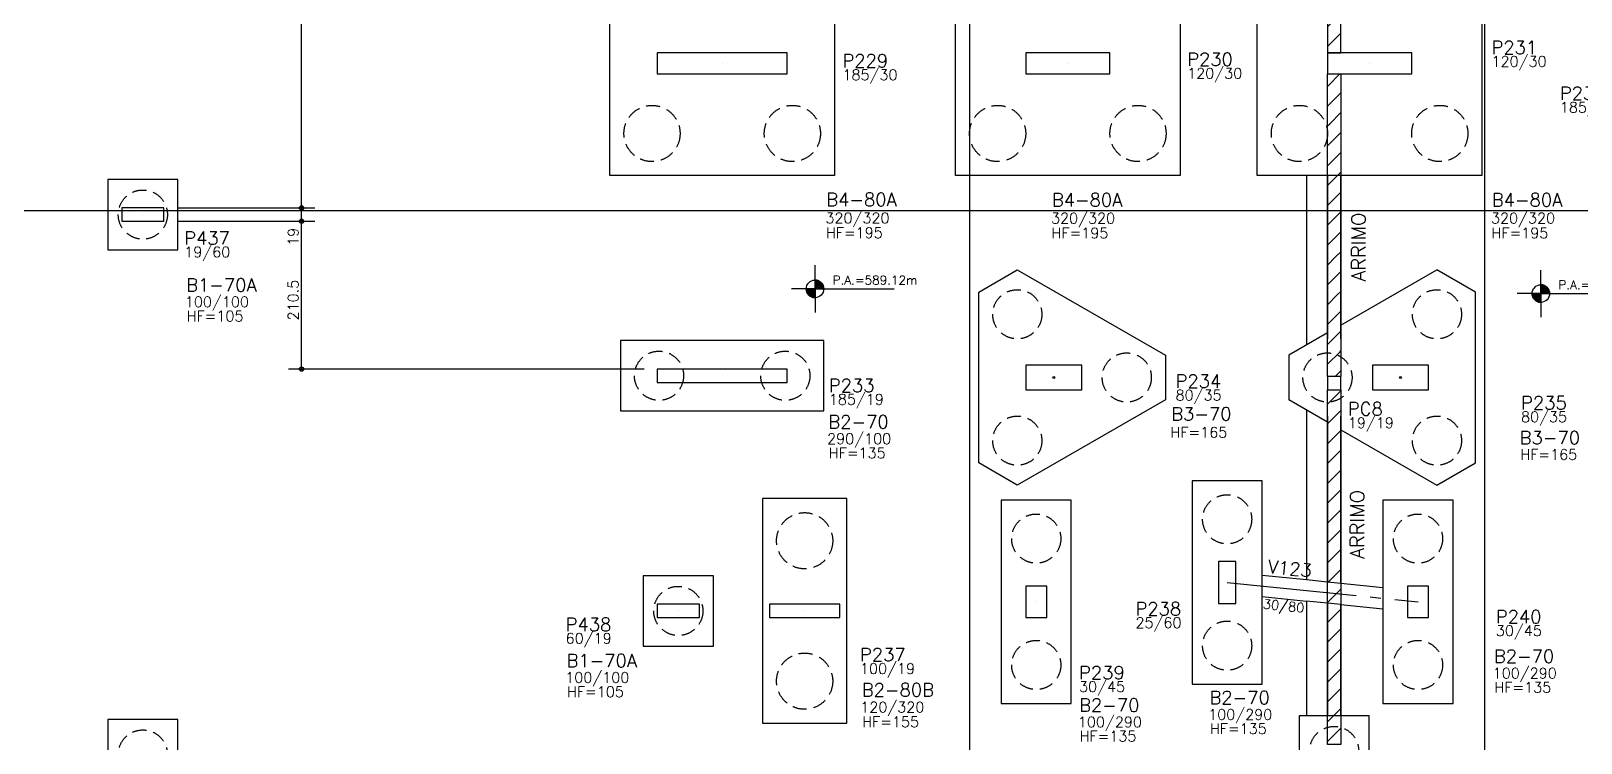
# Model space of a CAD drawing. Extents: x -9640 to 3028, y -572 to 5735.
# Drawn here: x -3309 to -1100, y 884 to 1898 of the extents above; entities that cross this region are included whole.
import ezdxf

# ---------------------------------------------------------------- set-up
doc = ezdxf.new("R2010")
doc.units = 0
doc.header["$LTSCALE"] = 100
doc.header["$MEASUREMENT"] = 0
doc.linetypes.add('ESTILO_TQS_0002', pattern=[0.3, 0.2, -0.1])
doc.linetypes.add('ESTILO_TQS_0004', pattern=[2.4, 1.5, 0.2, 0.15, -0.2, 0.15, -0.2])
doc.layers.get('0').update_dxf_attribs({"color": 245, "linetype": 'CONTINUOUS'})
for name, color, linetype in [('01', 7, 'CONTINUOUS'), ('11', 7, 'CONTINUOUS'), ('12', 7, 'CONTINUOUS'), ('18', 4, 'CONTINUOUS'), ('2', 5, 'CONTINUOUS'), ('205', 5, 'ESTILO_TQS_0004'), ('210', 7, 'ESTILO_TQS_0002'), ('221', 102, 'CONTINUOUS'), ('240', 43, 'CONTINUOUS'), ('242', 7, 'CONTINUOUS'), ('251', 5, 'CONTINUOUS'), ('8', 7, 'CONTINUOUS'), ('9', 3, 'CONTINUOUS')]:
    doc.layers.add(name, color=color, linetype=linetype)
doc.styles.get("Standard").update_dxf_attribs({"font": 'ROMANS.SHX'})

# ---------------------------------------------------------------- blocks, each defined once
blk = doc.blocks.new('_H0B108D4A6C-031')
for p, q in [((-1461.626, 2300.182076), (-1459.18949, 2302.618585)), ((-1461.626, 2271.897805), (-1443.160652, 2290.363152)), ((-1443.160652, 2290.363152), (-1442.626, 2290.897805)), ((-1461.626, 2243.613533), (-1444.450861, 2260.788672)), ((-1444.450861, 2260.788672), (-1442.626, 2262.613533)), ((-1461.626, 2215.329262), (-1445.74107, 2231.214192)), ((-1445.74107, 2231.214192), (-1442.626, 2234.329262)), ((-1461.626, 2187.044991), (-1447.031279, 2201.639712)), ((-1447.031279, 2201.639712), (-1442.626, 2206.044991)), ((-1461.626, 2158.76072), (-1448.321488, 2172.065232)), ((-1448.321488, 2172.065232), (-1442.626, 2177.76072)), ((-1461.626, 2130.476448), (-1449.611697, 2142.490751)), ((-1449.611697, 2142.490751), (-1442.626, 2149.476448)), ((-1450.901906, 2112.916271), (-1442.626, 2121.192177)), ((-1461.626, 2102.192177), (-1450.901906, 2112.916271)), ((-1461.626, 2073.907906), (-1452.192115, 2083.341791)), ((-1452.192115, 2083.341791), (-1442.626, 2092.907906)), ((-1453.482324, 2053.767311), (-1442.626, 2064.623635)), ((-1461.626, 2045.623635), (-1453.482324, 2053.767311)), ((-1454.772533, 2024.192831), (-1442.626, 2036.339363)), ((-1461.626, 2017.339363), (-1454.772533, 2024.192831)), ((-1461.626, 1989.055092), (-1456.062742, 1994.618351)), ((-1456.062742, 1994.618351), (-1442.626, 2008.055092)), ((-1457.352951, 1965.04387), (-1442.626, 1979.770821)), ((-1461.626, 1960.770821), (-1457.352951, 1965.04387)), ((-1458.643159, 1935.46939), (-1442.626, 1951.48655)), ((-1461.626, 1932.48655), (-1458.643159, 1935.46939)), ((-1459.933368, 1905.89491), (-1442.626, 1923.202278)), ((-1461.626, 1904.202278), (-1459.933368, 1905.89491)), ((-1461.223577, 1876.32043), (-1442.626, 1894.918007)), ((-1461.626, 1875.918007), (-1461.223577, 1876.32043))]:
    blk.add_line(p, q)
blk = doc.blocks.new('_H0B108D4A6C-032')
for p, q in [((-1460.876702, 1820.098763), (-1443.879465, 1837.096)), ((-1461.626, 1819.349465), (-1460.876702, 1820.098763)), ((-1461.626, 1791.065193), (-1459.682477, 1793.008716)), ((-1459.682477, 1793.008716), (-1442.626, 1810.065193)), ((-1458.488252, 1765.91867), (-1442.626, 1781.780922)), ((-1461.626, 1762.780922), (-1458.488252, 1765.91867)), ((-1457.294027, 1738.828623), (-1442.626, 1753.496651)), ((-1461.626, 1734.496651), (-1457.294027, 1738.828623)), ((-1456.099803, 1711.738577), (-1442.626, 1725.21238)), ((-1461.626, 1706.21238), (-1456.099803, 1711.738577)), ((-1461.626, 1677.928108), (-1454.905578, 1684.648531)), ((-1454.905578, 1684.648531), (-1442.626, 1696.928108)), ((-1461.626, 1649.643837), (-1453.711353, 1657.558484)), ((-1453.711353, 1657.558484), (-1442.626, 1668.643837)), ((-1452.517128, 1630.468438), (-1442.626, 1640.359566)), ((-1461.626, 1621.359566), (-1452.517128, 1630.468438)), ((-1461.626, 1593.075295), (-1451.322904, 1603.378391)), ((-1451.322904, 1603.378391), (-1442.626, 1612.075295)), ((-1461.626, 1564.791023), (-1450.128679, 1576.288345)), ((-1450.128679, 1576.288345), (-1442.626, 1583.791023)), ((-1461.626, 1536.506752), (-1448.934454, 1549.198298)), ((-1448.934454, 1549.198298), (-1442.626, 1555.506752)), ((-1447.740229, 1522.108252), (-1442.626, 1527.222481)), ((-1461.626, 1508.222481), (-1447.740229, 1522.108252)), ((-1461.626, 1479.93821), (-1446.546004, 1495.018205)), ((-1446.546004, 1495.018205), (-1442.626, 1498.93821)), ((-1461.626, 1451.653938), (-1445.35178, 1467.928159)), ((-1445.35178, 1467.928159), (-1442.626, 1470.653938)), ((-1461.626, 1423.369667), (-1444.157555, 1440.838112)), ((-1444.157555, 1440.838112), (-1442.626, 1442.369667)), ((-1450.615396, 1406.096), (-1442.96333, 1413.748066)), ((-1442.96333, 1413.748066), (-1442.626, 1414.085396))]:
    blk.add_line(p, q)
blk = doc.blocks.new('_H0B108D4A6C-033')
for p, q in [((-1460.890117, 1367.537008), (-1442.626, 1385.801125)), ((-1461.626, 1366.801125), (-1460.890117, 1367.537008)), ((-1459.864542, 1340.278311), (-1442.626, 1357.516853)), ((-1461.626, 1338.516853), (-1459.864542, 1340.278311)), ((-1458.838968, 1313.019615), (-1442.626, 1329.232582)), ((-1461.626, 1310.232582), (-1458.838968, 1313.019615)), ((-1461.626, 1281.948311), (-1457.813393, 1285.760918)), ((-1457.813393, 1285.760918), (-1442.626, 1300.948311)), ((-1456.787818, 1258.502222), (-1442.626, 1272.66404)), ((-1461.626, 1253.66404), (-1456.787818, 1258.502222)), ((-1455.762244, 1231.243525), (-1442.626, 1244.379769)), ((-1461.626, 1225.379769), (-1455.762244, 1231.243525)), ((-1454.736669, 1203.984828), (-1442.626, 1216.095497)), ((-1461.626, 1197.095497), (-1454.736669, 1203.984828)), ((-1461.626, 1168.811226), (-1453.711094, 1176.726132)), ((-1453.711094, 1176.726132), (-1442.626, 1187.811226)), ((-1461.626, 1140.526955), (-1452.685519, 1149.467435)), ((-1452.685519, 1149.467435), (-1442.626, 1159.526955)), ((-1451.659945, 1122.208739), (-1442.626, 1131.242684)), ((-1461.626, 1112.242684), (-1451.659945, 1122.208739)), ((-1461.626, 1083.958412), (-1450.63437, 1094.950042)), ((-1450.63437, 1094.950042), (-1442.626, 1102.958412)), ((-1461.626, 1055.674141), (-1449.608795, 1067.691346)), ((-1449.608795, 1067.691346), (-1442.626, 1074.674141)), ((-1461.626, 1027.38987), (-1448.58322, 1040.432649)), ((-1448.58322, 1040.432649), (-1442.626, 1046.38987)), ((-1447.557646, 1013.173953), (-1442.626, 1018.105599)), ((-1461.626, 999.105599), (-1447.557646, 1013.173953)), ((-1461.626, 970.821327), (-1446.532071, 985.915256)), ((-1446.532071, 985.915256), (-1442.626, 989.821327)), ((-1461.626, 942.537056), (-1445.506496, 958.65656)), ((-1445.506496, 958.65656), (-1442.626, 961.537056)), ((-1461.626, 914.252785), (-1444.480922, 931.397863)), ((-1444.480922, 931.397863), (-1442.626, 933.252785)), ((-1461.626, 885.968514), (-1443.455347, 904.139167)), ((-1443.455347, 904.139167), (-1442.626, 904.968514))]:
    blk.add_line(p, q)

msp = doc.modelspace()

# ---------------------------------------------------------------- linework, layer by layer
for p, q in [((-2191.785658, 1530.772839), (-2191.785658, 1564.331407)), ((-1157.554681, 1524.120139), (-1157.554681, 1557.678706)), ((-2191.785658, 1530.772839), (-2225.344225, 1530.772839)), ((-2191.785705, 1529.980038), (-2204.285705, 1529.980038)), ((-2204.285658, 1530.772839), (-2179.285658, 1530.772839)), ((-2191.785705, 1529.187189), (-2204.184711, 1529.187189)), ((-2191.785705, 1528.39434), (-2204.057348, 1528.39434)), ((-2191.785705, 1527.601491), (-2203.876722, 1527.601491)), ((-2191.785705, 1526.808689), (-2203.640449, 1526.808689)), ((-2191.785705, 1526.015793), (-2203.345144, 1526.015793)), ((-2191.785705, 1525.222991), (-2202.986086, 1525.222991)), ((-2191.785705, 1524.430142), (-2202.556932, 1524.430142)), ((-2191.785658, 1543.272839), (-2191.785658, 1518.272839)), ((-2191.785658, 1542.665492), (-2187.952977, 1542.665492)), ((-2191.785658, 1541.872643), (-2186.051425, 1541.872643)), ((-2191.785658, 1541.079794), (-2184.720527, 1541.079794)), ((-2191.785658, 1540.286933), (-2183.678138, 1540.286933)), ((-2191.785658, 1539.494143), (-2182.836846, 1539.494143)), ((-2191.785658, 1538.701294), (-2182.130648, 1538.701294)), ((-2191.785658, 1537.908433), (-2181.522453, 1537.908433)), ((-2191.785658, 1537.115584), (-2181.014431, 1537.115584)), ((-2191.785658, 1536.322735), (-2180.585277, 1536.322735)), ((-2191.785658, 1535.529886), (-2180.226219, 1535.529886)), ((-2191.785658, 1534.737037), (-2179.930914, 1534.737037)), ((-2191.785658, 1533.944236), (-2179.694641, 1533.944236)), ((-2191.785658, 1533.151387), (-2179.514063, 1533.151387)), ((-2191.785658, 1532.358537), (-2179.386652, 1532.358537)), ((-2191.785658, 1531.565688), (-2179.311461, 1531.565688)), ((-2191.785658, 1530.772839), (-2079.285658, 1530.772839)), ((-2191.785658, 1530.772839), (-2191.785658, 1497.214272)), ((-1157.554681, 1524.120139), (-1191.113248, 1524.120139)), ((-1170.054681, 1524.120139), (-1145.054681, 1524.120139)), ((-1157.554681, 1536.620139), (-1157.554681, 1511.620139)), ((-1157.554681, 1536.012791), (-1153.722, 1536.012791)), ((-1157.554681, 1535.219942), (-1151.820449, 1535.219942)), ((-1157.554681, 1534.427093), (-1150.48955, 1534.427093)), ((-1157.554681, 1533.634232), (-1149.447162, 1533.634232)), ((-1157.554681, 1532.841443), (-1148.60587, 1532.841443)), ((-1157.554681, 1532.048594), (-1147.899671, 1532.048594)), ((-1157.554681, 1531.255733), (-1147.291476, 1531.255733)), ((-1157.554681, 1530.462884), (-1146.783454, 1530.462884)), ((-1157.554681, 1529.670034), (-1146.354301, 1529.670034)), ((-1157.554681, 1528.877185), (-1145.995242, 1528.877185)), ((-1157.554681, 1528.084336), (-1145.699937, 1528.084336)), ((-1157.554681, 1527.291535), (-1145.463664, 1527.291535)), ((-1157.554681, 1526.498686), (-1145.283086, 1526.498686)), ((-1157.554681, 1525.705837), (-1145.155675, 1525.705837)), ((-1157.554681, 1524.912988), (-1145.080484, 1524.912988)), ((-1157.554681, 1524.120139), (-1045.054681, 1524.120139)), ((-1157.554681, 1524.120139), (-1157.554681, 1490.561571)), ((-2191.785705, 1523.637293), (-2202.04891, 1523.637293)), ((-2191.785705, 1522.844444), (-2201.449525, 1522.844444)), ((-2191.785705, 1522.051643), (-2200.740564, 1522.051643)), ((-2191.785705, 1521.258734), (-2199.893224, 1521.258734)), ((-2191.785705, 1520.465933), (-2198.857963, 1520.465933)), ((-2191.785705, 1519.673084), (-2197.534168, 1519.673084)), ((-2191.785705, 1518.880235), (-2195.634782, 1518.880235)), ((-1157.554729, 1523.327337), (-1170.054729, 1523.327337)), ((-1157.554729, 1522.534488), (-1169.953734, 1522.534488)), ((-1157.554729, 1521.741639), (-1169.826371, 1521.741639)), ((-1157.554729, 1520.94879), (-1169.645745, 1520.94879)), ((-1157.554729, 1520.155989), (-1169.409472, 1520.155989)), ((-1157.554729, 1519.363092), (-1169.114167, 1519.363092)), ((-1157.554729, 1518.570291), (-1168.755109, 1518.570291)), ((-1157.554729, 1517.777442), (-1168.325955, 1517.777442)), ((-1157.554729, 1516.984593), (-1167.817933, 1516.984593)), ((-1157.554729, 1516.191743), (-1167.218549, 1516.191743)), ((-1157.554729, 1515.398942), (-1166.509587, 1515.398942)), ((-1157.554729, 1514.606033), (-1165.662248, 1514.606033)), ((-1157.554729, 1513.813232), (-1164.626987, 1513.813232)), ((-1157.554729, 1513.020383), (-1163.303191, 1513.020383)), ((-1157.554729, 1512.227534), (-1161.403806, 1512.227534))]:
    msp.add_line(p, q)
for points in [[(-2191.785658, 1518.272839), (-2191.785658, 1530.772839), (-2204.285658, 1530.772839), (-2204.277356, 1530.317361), (-2204.22362, 1529.529023), (-2204.119152, 1528.739391), (-2203.95543, 1527.91861), (-2203.758811, 1527.182076), (-2203.480518, 1526.359198), (-2203.144977, 1525.555958), (-2202.766049, 1524.799482), (-2202.291891, 1524.000169), (-2201.714669, 1523.17911), (-2201.01464, 1522.342188), (-2200.422664, 1521.736683), (-2199.631027, 1521.041438), (-2199.089664, 1520.628802), (-2198.504621, 1520.232178), (-2197.798185, 1519.813847), (-2197.092863, 1519.455438), (-2196.011298, 1519.008743), (-2195.021721, 1518.698988), (-2194.230329, 1518.514227), (-2193.265148, 1518.360704), (-2192.485332, 1518.292436), (-2191.785658, 1518.272839)], [(-2191.785658, 1543.272839), (-2191.785658, 1530.772839), (-2179.285658, 1530.772839), (-2179.293959, 1531.228318), (-2179.347695, 1532.016656), (-2179.452163, 1532.806288), (-2179.615885, 1533.627069), (-2179.812504, 1534.363603), (-2180.090797, 1535.18648), (-2180.426338, 1535.989721), (-2180.805266, 1536.746197), (-2181.279424, 1537.54551), (-2181.856646, 1538.366569), (-2182.556675, 1539.203491), (-2183.148651, 1539.808995), (-2183.940288, 1540.504241), (-2184.481651, 1540.916877), (-2185.066694, 1541.3135), (-2185.77313, 1541.731832), (-2186.478452, 1542.090241), (-2187.560017, 1542.536936), (-2188.549594, 1542.846691), (-2189.340986, 1543.031452), (-2190.306167, 1543.184975), (-2191.085983, 1543.253242), (-2191.785658, 1543.272839)], [(-1157.554681, 1511.620139), (-1157.554681, 1524.120139), (-1170.054681, 1524.120139), (-1170.04638, 1523.66466), (-1169.992644, 1522.876322), (-1169.888175, 1522.08669), (-1169.724454, 1521.265909), (-1169.527835, 1520.529375), (-1169.249542, 1519.706498), (-1168.914001, 1518.903257), (-1168.535072, 1518.146781), (-1168.060914, 1517.347468), (-1167.483692, 1516.526409), (-1166.783663, 1515.689487), (-1166.191688, 1515.083983), (-1165.40005, 1514.388737), (-1164.858687, 1513.976101), (-1164.273644, 1513.579478), (-1163.567208, 1513.161146), (-1162.861886, 1512.802737), (-1161.780322, 1512.356043), (-1160.790744, 1512.046287), (-1159.999352, 1511.861526), (-1159.034171, 1511.708003), (-1158.254355, 1511.639736), (-1157.554681, 1511.620139)], [(-1157.554681, 1536.620139), (-1157.554681, 1524.120139), (-1145.054681, 1524.120139), (-1145.062982, 1524.575617), (-1145.116718, 1525.363955), (-1145.221186, 1526.153587), (-1145.384908, 1526.974369), (-1145.581527, 1527.710903), (-1145.85982, 1528.53378), (-1146.195361, 1529.337021), (-1146.574289, 1530.093496), (-1147.048448, 1530.892809), (-1147.625669, 1531.713868), (-1148.325698, 1532.55079), (-1148.917674, 1533.156295), (-1149.709311, 1533.85154), (-1150.250675, 1534.264176), (-1150.835718, 1534.6608), (-1151.542154, 1535.079131), (-1152.247475, 1535.43754), (-1153.32904, 1535.884235), (-1154.318617, 1536.19399), (-1155.11001, 1536.378751), (-1156.07519, 1536.532274), (-1156.855007, 1536.600542), (-1157.554681, 1536.620139)]]:
    msp.add_lwpolyline(points)
for centre in [(-2191.785658, 1530.772839), (-1157.554681, 1524.120139)]:
    msp.add_circle(centre, 12.5)
at = {"layer": '01'}
for points in [[(-1491.626, 1692.096), (-1491.626, 1450.784169)], [(-1461.626, 1692.096), (-1461.626, 1459.596)], [(-1461.626, 1459.596), (-1461.626, 1692.096)], [(-1442.626, 1459.596), (-1442.626, 1692.096)], [(-1491.626, 1358.410032), (-1491.626, 1116.247836)], [(-1461.626, 1349.596), (-1461.626, 1113.214748)], [(-1461.626, 1113.214748), (-1461.626, 1349.596)], [(-1442.626, 1111.293792), (-1442.626, 1349.596)], [(-1491.626, 1116.247836), (-1554.626, 1122.617322)], [(-1461.626, 1113.214748), (-1491.626, 1116.247836)], [(-1442.626, 1111.293792), (-1461.626, 1113.214748)], [(-1382.626, 1105.227616), (-1442.626, 1111.293792)], [(-1554.626, 1092.464384), (-1491.626, 1086.094899)], [(-1491.626, 1086.094899), (-1491.626, 922.596)], [(-1461.626, 1083.061811), (-1491.626, 1086.094899)], [(-1461.626, 1083.061811), (-1461.626, 922.596)], [(-1442.626, 1081.140855), (-1461.626, 1083.061811)], [(-1461.626, 922.596), (-1461.626, 1083.061811)], [(-1442.626, 922.596), (-1442.626, 1081.140855)], [(-1442.626, 1081.140855), (-1382.626, 1075.074678)]]:
    msp.add_lwpolyline(points, dxfattribs=at)
at = {"layer": '18'}
for p, q in [((-1971.623768, 5249.096126), (-1971.623768, -248.404)), ((-1237.623768, -248.404), (-1237.623768, 5249.096126)), ((-9253.123768, 1642.596), (246.876232, 1642.596))]:
    msp.add_line(p, q, dxfattribs=at)
at = {"layer": '2'}
for points in [[(-2416.626007, 1837.096), (-2231.626043, 1837.096), (-2231.626043, 1867.096), (-2416.626007, 1867.096), (-2416.626007, 1837.096)], [(-1891.626, 1837.096), (-1771.626, 1837.096), (-1771.626, 1867.096), (-1891.626, 1867.096), (-1891.626, 1837.096)], [(-1461.626, 1837.096), (-1341.626, 1837.096), (-1341.626, 1867.096), (-1461.626, 1867.096), (-1461.626, 1837.096)], [(-3119.626021, 1627.096), (-3119.626021, 1646.096), (-3179.626021, 1646.096), (-3179.626021, 1627.096), (-3119.626021, 1627.096)], [(-2416.626, 1397.596), (-2231.626036, 1397.596), (-2231.626036, 1416.596), (-2416.626, 1416.596), (-2416.626, 1397.596)], [(-1891.626, 1387.096), (-1811.626, 1387.096), (-1811.626, 1422.096), (-1891.626, 1422.096), (-1891.626, 1387.096)], [(-1397.626, 1387.096), (-1317.626, 1387.096), (-1317.626, 1422.096), (-1397.626, 1422.096), (-1397.626, 1387.096)], [(-1461.626, 1387.096), (-1442.626, 1387.096), (-1442.626, 1406.096), (-1461.626, 1406.096), (-1461.626, 1387.096)], [(-1617.126, 1082.596), (-1592.126, 1082.596), (-1592.126, 1142.596), (-1617.126, 1142.596), (-1617.126, 1082.596)], [(-1891.626, 1062.596), (-1861.626, 1062.596), (-1861.626, 1107.596), (-1891.626, 1107.596), (-1891.626, 1062.596)], [(-1347.626, 1062.596), (-1317.626, 1062.596), (-1317.626, 1107.596), (-1347.626, 1107.596), (-1347.626, 1062.596)], [(-2416.626007, 1062.596), (-2356.626007, 1062.596), (-2356.626007, 1081.596), (-2416.626007, 1081.596), (-2416.626007, 1062.596)], [(-2256.626024, 1062.596), (-2156.626024, 1062.596), (-2156.626024, 1081.596), (-2256.626024, 1081.596), (-2256.626024, 1062.596)]]:
    msp.add_lwpolyline(points, dxfattribs=at)
at = {"layer": '205'}
msp.add_line((-1604.626, 1112.596), (-1332.626, 1085.096), dxfattribs=at)
at = {"layer": '210'}
for centre, radius in [((-2424.126025, 1752.096), 40), ((-2224.126025, 1752.096), 40), ((-1931.626, 1752.096), 40), ((-1731.626, 1752.096), 40), ((-1501.626, 1752.096), 40), ((-1301.626, 1752.096), 40), ((-3149.626485, 1636.595874), 35), ((-1903.626, 1494.596), 35), ((-1305.626, 1494.596), 35), ((-2414.126018, 1407.096), 35), ((-2234.126018, 1407.096), 35), ((-1747.626, 1404.596), 35), ((-1461.626, 1404.596), 35), ((-1903.626, 1314.596), 35), ((-1305.626, 1314.596), 35), ((-1604.626, 1202.596), 35), ((-2206.626024, 1172.096), 40), ((-1876.626, 1175.096), 35), ((-1332.626, 1175.096), 35), ((-2386.626007, 1072.096), 35), ((-1604.626, 1022.596), 35), ((-1876.626, 995.096), 35), ((-1332.626, 995.096), 35), ((-2206.626024, 972.096), 40), ((-1452.126, 872.596), 35), ((-3149.626021, 867.596), 35)]:
    msp.add_circle(centre, radius, dxfattribs=at)
at = {"layer": '221', "color": 102}
for p, q in [((-2923.508055, 1646.096), (-2923.508055, 2396.096)), ((-3119.626021, 1646.096), (-3119.626021, 1646.096)), ((-3119.626021, 1646.096), (-3119.626021, 1646.096)), ((-3100.876021, 1646.096), (-2904.758055, 1646.096)), ((-3100.876021, 1646.096), (-2904.758055, 1646.096)), ((-2923.508055, 1627.096), (-2923.508055, 1646.096)), ((-3119.626021, 1627.096), (-3119.626021, 1627.096)), ((-3119.626021, 1627.096), (-3119.626021, 1627.096)), ((-3100.876021, 1627.096), (-2904.758055, 1627.096)), ((-3100.876021, 1627.096), (-2904.758055, 1627.096)), ((-2923.508055, 1416.596), (-2923.508055, 1627.096)), ((-2435.376, 1416.596), (-2942.258055, 1416.596)), ((-2416.626, 1416.596), (-2416.626, 1416.596))]:
    msp.add_line(p, q, dxfattribs=at)
for centre, radius in [((-2923.508055, 1646.096), 3), ((-2923.508055, 1646.096), 3), ((-2923.508055, 1646.096), 1.5), ((-2923.508055, 1646.096), 1.5), ((-2923.508055, 1627.096), 3), ((-2923.508055, 1627.096), 3), ((-2923.508055, 1627.096), 1.5), ((-2923.508055, 1627.096), 1.5), ((-2923.508055, 1416.596), 3), ((-2923.508055, 1416.596), 1.5)]:
    msp.add_circle(centre, radius, dxfattribs=at)
at = {"layer": '221'}
for centre in [(-1851.626, 1404.596), (-1357.626, 1404.596)]:
    msp.add_circle(centre, 1.5, dxfattribs=at)
at = {"layer": '240'}
for points in [[(-1461.626, 1867.096), (-1442.626, 1867.096), (-1442.626, 2302.618585), (-1461.626, 2302.618585), (-1461.626, 1867.096)], [(-1461.626, 1837.096), (-1442.626, 1837.096), (-1442.626, 1406.096), (-1461.626, 1406.096), (-1461.626, 1837.096)], [(-1461.626, 1387.096), (-1442.626, 1387.096), (-1442.626, 882.096), (-1461.626, 882.096), (-1461.626, 1387.096)]]:
    msp.add_lwpolyline(points, dxfattribs=at)
at = {"layer": '242'}
for p, q in [((-2324.126025, 1852.096), (-2324.126025, 1852.096)), ((-1831.626, 1852.096), (-1831.626, 1852.096)), ((-1401.626, 1852.096), (-1401.626, 1852.096)), ((-3149.626021, 1636.596), (-3149.626021, 1636.596)), ((-2324.126018, 1407.096), (-2324.126018, 1407.096)), ((-1851.626, 1404.596), (-1851.626, 1404.596)), ((-1452.126, 1396.596), (-1452.126, 1396.596)), ((-1357.626, 1404.596), (-1357.626, 1404.596)), ((-1604.626, 1112.596), (-1604.626, 1112.596)), ((-1876.626, 1085.096), (-1876.626, 1085.096)), ((-1332.626, 1085.096), (-1332.626, 1085.096)), ((-2386.626007, 1072.096), (-2386.626007, 1072.096)), ((-2206.626024, 1072.096), (-2206.626024, 1072.096))]:
    msp.add_line(p, q, dxfattribs=at)
at = {"layer": '251'}
for p, q in [((-1442.626, 1479.054324), (-1305.619495, 1558.096538)), ((-1250.626, 1526.332074), (-1305.619495, 1558.096538)), ((-1250.626, 1282.863489), (-1250.626, 1526.328702)), ((-1461.626, 1468.091353), (-1516.645439, 1436.350801)), ((-1516.645439, 1436.350801), (-1516.645439, 1372.843822)), ((-1461.626, 1341.102942), (-1516.645439, 1372.843822)), ((-1442.626, 1330.141785), (-1305.620143, 1251.102695)), ((-1305.620143, 1251.102695), (-1250.626, 1282.863489))]:
    msp.add_line(p, q, dxfattribs=at)
for points in [[(-2164.126025, 1692.096), (-2484.126025, 1692.096), (-2484.126025, 2012.096), (-2164.126025, 2012.096), (-2164.126025, 1692.096)], [(-1671.626, 1692.096), (-1991.626, 1692.096), (-1991.626, 2012.096), (-1671.626, 2012.096), (-1671.626, 1692.096)], [(-1241.626, 1692.096), (-1561.626, 1692.096), (-1561.626, 2012.096), (-1241.626, 2012.096), (-1241.626, 1692.096)], [(-1958.626, 1526.332074), (-1903.632505, 1558.096538), (-1692.606561, 1436.350801), (-1692.606561, 1372.843822), (-1903.631857, 1251.102695), (-1958.626, 1282.863489), (-1958.626, 1526.328702)]]:
    msp.add_lwpolyline(points, dxfattribs=at)
at = {"layer": '251', "linetype": 'Continuous'}
for points in [[(-3099.626485, 1686.595874), (-3199.626485, 1686.595874), (-3199.626485, 1586.595874), (-3099.626485, 1586.595874), (-3099.626485, 1686.595874)], [(-2469.126018, 1357.096), (-2179.126018, 1357.096), (-2179.126018, 1457.096), (-2469.126018, 1457.096), (-2469.126018, 1357.096)], [(-1654.626, 1257.596), (-1654.626, 967.596), (-1554.626, 967.596), (-1554.626, 1257.596), (-1654.626, 1257.596)], [(-2146.626024, 912.096), (-2146.626024, 1232.096), (-2266.626024, 1232.096), (-2266.626024, 912.096), (-2146.626024, 912.096)], [(-1926.626, 1230.096), (-1926.626, 940.096), (-1826.626, 940.096), (-1826.626, 1230.096), (-1926.626, 1230.096)], [(-1382.626, 1230.096), (-1382.626, 940.096), (-1282.626, 940.096), (-1282.626, 1230.096), (-1382.626, 1230.096)], [(-2336.626007, 1122.096), (-2436.626007, 1122.096), (-2436.626007, 1022.096), (-2336.626007, 1022.096), (-2336.626007, 1122.096)], [(-3099.626021, 917.596), (-3199.626021, 917.596), (-3199.626021, 817.596), (-3099.626021, 817.596), (-3099.626021, 917.596)], [(-1402.126, 922.596), (-1502.126, 922.596), (-1502.126, 822.596), (-1402.126, 822.596), (-1402.126, 922.596)]]:
    msp.add_lwpolyline(points, dxfattribs=at)

# ---------------------------------------------------------------- block references
at = {"layer": '240'}
for name in ['_H0B108D4A6C-031', '_H0B108D4A6C-032', '_H0B108D4A6C-033']:
    msp.add_blockref(name, (0, 0), dxfattribs=at)

# ---------------------------------------------------------------- texts
for s, p in [('P.A.=589.12m', (-2166.785658, 1537.022839)), ('P.A.=592.28m', (-1132.554681, 1530.370139))]:
    msp.add_text(s, height=12.525).set_placement(p)
at = {"layer": '11', "linetype": 'Continuous'}
msp.add_text('30/80', height=13.5, rotation=354.227, dxfattribs=at).set_placement((-1554.085139, 1075.581287))
at = {"layer": '12', "linetype": 'Continuous'}
for s, p in [('120/30', (-1227.904876, 1847.267928)), ('185/30', (-2152.764701, 1828.220021)), ('120/30', (-1661.522907, 1830.331895)), ('185/30', (-1130.525479, 1781.955372)), ('320/320', (-2177.005036, 1624.314131)), ('320/320', (-1855.524054, 1623.896314)), ('320/320', (-1228.604896, 1623.912596)), ('HF=195', (-2176.346107, 1603.228393)), ('HF=195', (-1854.865125, 1602.810576)), ('HF=195', (-1227.945967, 1602.826857)), ('19/60', (-3090.663965, 1575.773896)), ('100/100', (-3089.694984, 1504.838241)), ('HF=105', (-3087.258148, 1484.547831)), ('185/19', (-2172.173245, 1365.877234)), ('80/35', (-1678.084284, 1371.985659)), ('19/19', (-1432.623059, 1332.470495)), ('80/35', (-1185.807385, 1341.035231)), ('290/100', (-2174.606937, 1309.847085)), ('HF=165', (-1685.419903, 1318.98124)), ('HF=135', (-2172.170101, 1289.556676)), ('HF=165', (-1186.831195, 1287.474114)), ('25/60', (-1735.228305, 1047.795308)), ('60/19', (-2547.15512, 1025.495875)), ('30/45', (-1221.738745, 1036.459514)), ('100/19', (-2127.785851, 982.488837)), ('100/290', (-1226.23305, 976.016962)), ('100/100', (-2547.694301, 969.812433)), ('30/45', (-1815.612867, 956.776712)), ('HF=105', (-2545.257465, 949.522023)), ('HF=135', (-1223.796214, 955.726553)), ('120/320', (-2127.338891, 927.580589)), ('100/290', (-1631.59373, 917.137781)), ('HF=155', (-2124.607803, 906.750204)), ('100/290', (-1817.306391, 906.485557)), ('HF=135', (-1629.156895, 896.847372)), ('HF=135', (-1814.869555, 886.195147))]:
    msp.add_text(s, height=15, dxfattribs=at).set_placement(p)
at = {"layer": '221'}
for p in [(-1407.598373, 1541.609082), (-1409.387562, 1146.629865)]:
    msp.add_text('ARRIMO', height=20, rotation=-270, dxfattribs=at).set_placement(p)
at = {"layer": '221', "color": 102}
for s, p in [('19', (-2928.008055, 1592.096005)), ('210.5', (-2928.008055, 1485.846))]:
    msp.add_text(s, height=15, rotation=90, dxfattribs=at).set_placement(p)
at = {"layer": '8', "linetype": 'Continuous'}
msp.add_text('V123', height=18.75, rotation=354.226846, dxfattribs=at).set_placement((-1547.294542, 1126.352087))
at = {"layer": '9', "linetype": 'Continuous'}
for s, p in [('P231', (-1227.904876, 1865.267928)), ('P229', (-2152.764701, 1846.220021)), ('P230', (-1661.522907, 1848.331895)), ('P232', (-1130.525479, 1799.955372)), ('P437', (-3090.663965, 1593.773896)), ('P233', (-2172.173245, 1383.877234)), ('P234', (-1678.084284, 1389.985659)), ('P235', (-1185.807385, 1359.035231)), ('PC8', (-1432.623059, 1350.470495)), ('P238', (-1735.228305, 1065.795308)), ('P438', (-2547.15512, 1043.495875)), ('P240', (-1221.738745, 1054.459514)), ('P237', (-2127.785851, 1000.488837)), ('P239', (-1815.612867, 974.776712))]:
    msp.add_text(s, height=18.75, dxfattribs=at).set_placement(p)
at = {"layer": '9'}
for s, p in [('B4-80A', (-2175.86076, 1648.626864)), ('B4-80A', (-1854.379778, 1648.209047)), ('B4-80A', (-1227.46062, 1648.225329)), ('B1-70A', (-3087.950803, 1527.000204)), ('B2-70', (-2172.862756, 1332.009048)), ('B3-70', (-1684.275627, 1343.293973)), ('B3-70', (-1187.747956, 1309.448038)), ('B2-70', (-1224.488869, 998.178925)), ('B1-70A', (-2545.95012, 991.974396)), ('B2-80B', (-2125.202364, 950.262301)), ('B2-70', (-1629.84955, 939.299744)), ('B2-70', (-1815.56221, 928.64752))]:
    msp.add_text(s, height=18.75, dxfattribs=at).set_placement(p)

doc.saveas('drawing.dxf')
